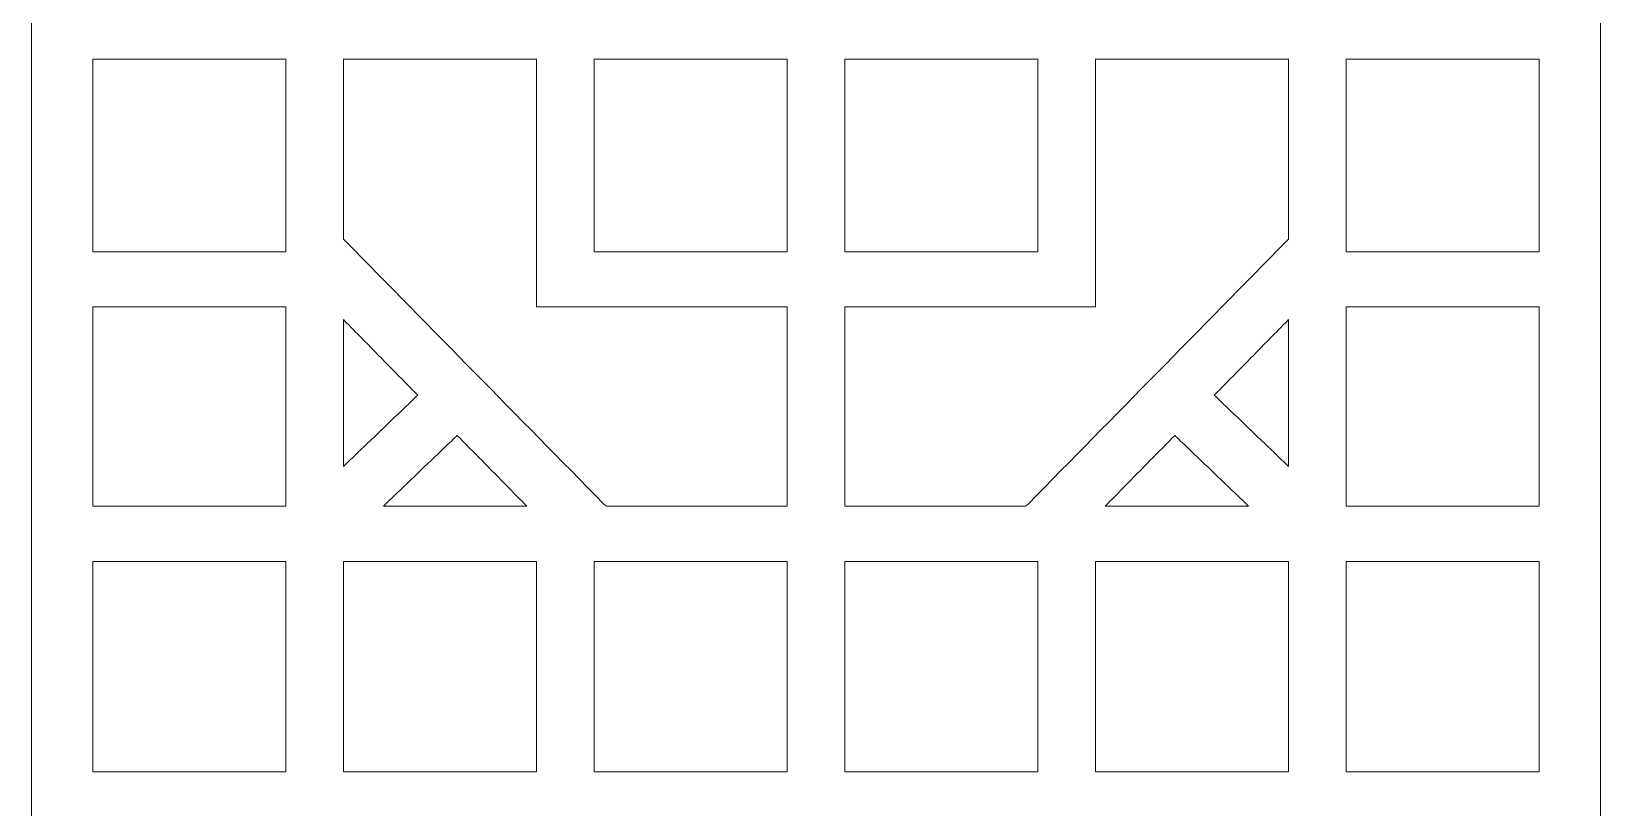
# Model space of a CAD drawing. Header units: centimetres. Extents: x -10 to 9.9, y -11.3 to 12.
# Drawn here: x 0.41 to 9.87, y -4.36 to 0.33 of the extents above; entities that cross this region are included whole.
import ezdxf

# ---------------------------------------------------------------- set-up
doc = ezdxf.new("R2010")
doc.units = ezdxf.units.CM
doc.header["$MEASUREMENT"] = 0
doc.layers.add('layer 1', color=7, linetype='Continuous')

msp = doc.modelspace()

# ---------------------------------------------------------------- linework, layer by layer
at = {"layer": 'layer 1', "color": 242, "lineweight": 9}
for points, knots in [([(0.40653, -11.30885), (0.40653, -3.5515), (0.40653, 4.20584), (0.40653, 11.96319), (0.40653, 11.96319), (3.5613, 11.96319), (6.7161, 11.96319), (9.8709, 11.96319), (9.8709, 11.96319), (9.8709, 4.20584), (9.8709, -3.5515), (9.8709, -11.30885), (9.8709, -11.30885), (6.7161, -11.30885), (3.5613, -11.30885), (0.40653, -11.30885)], [0, 0, 0, 0, 0.2, 0.2, 0.2, 0.2, 0.4, 0.4, 0.4, 0.4, 0.6, 0.6, 0.6, 0.6, 1, 1, 1, 1]), ([(0.82543, 0.16052), (1.18117, 0.16052), (1.53691, 0.16052), (1.89263, 0.16052), (1.89263, 0.16052), (1.90888, 0.16052), (1.92513, 0.16052), (1.94139, 0.16052), (1.94139, 0.16052), (1.94139, 0.14492), (1.94139, 0.1293), (1.94139, 0.11371), (1.94139, 0.11371), (1.94139, -0.24257), (1.94139, -0.59885), (1.94139, -0.95513), (1.94139, -0.95513), (1.94139, -0.97072), (1.94139, -0.98635), (1.94139, -1.00194), (1.94139, -1.00194), (1.92513, -1.00194), (1.90888, -1.00194), (1.89263, -1.00194), (1.89263, -1.00194), (1.53691, -1.00194), (1.18117, -1.00194), (0.82543, -1.00194), (0.82543, -1.00194), (0.8092, -1.00194), (0.79295, -1.00194), (0.77669, -1.00194), (0.77669, -1.00194), (0.77669, -0.98635), (0.77669, -0.97072), (0.77669, -0.95513), (0.77669, -0.95513), (0.77669, -0.59885), (0.77669, -0.24257), (0.77669, 0.11371), (0.77669, 0.11371), (0.77669, 0.1293), (0.77669, 0.14492), (0.77669, 0.16052), (0.77669, 0.16052), (0.79295, 0.16052), (0.8092, 0.16052), (0.82543, 0.16052)], [0, 0, 0, 0, 0.0769231, 0.0769231, 0.0769231, 0.0769231, 0.1538462, 0.1538462, 0.1538462, 0.1538462, 0.2307692, 0.2307692, 0.2307692, 0.2307692, 0.3076923, 0.3076923, 0.3076923, 0.3076923, 0.3846154, 0.3846154, 0.3846154, 0.3846154, 0.4615385, 0.4615385, 0.4615385, 0.4615385, 0.5384615, 0.5384615, 0.5384615, 0.5384615, 0.6153846, 0.6153846, 0.6153846, 0.6153846, 0.6923077, 0.6923077, 0.6923077, 0.6923077, 0.7692308, 0.7692308, 0.7692308, 0.7692308, 0.8461538, 0.8461538, 0.8461538, 0.8461538, 1, 1, 1, 1]), ([(3.45326, -1.33524), (3.49613, -1.33524), (3.53901, -1.33524), (3.58185, -1.33524), (3.58185, -1.33524), (3.67096, -1.33524), (3.76007, -1.33524), (3.84917, -1.33524), (3.84917, -1.33524), (4.20489, -1.33524), (4.56063, -1.33524), (4.91638, -1.33524), (4.91638, -1.33524), (4.93263, -1.33524), (4.94888, -1.33524), (4.96514, -1.33524), (4.96514, -1.33524), (4.96514, -1.35086), (4.96514, -1.36646), (4.96514, -1.38206), (4.96514, -1.38206), (4.96514, -1.75155), (4.96514, -2.12107), (4.96514, -2.49056), (4.96514, -2.49056), (4.96514, -2.50616), (4.96514, -2.52178), (4.96514, -2.53738), (4.96514, -2.53738), (4.94888, -2.53738), (4.93263, -2.53738), (4.91638, -2.53738), (4.91638, -2.53738), (4.57526, -2.53738), (4.23415, -2.53738), (3.89304, -2.53738), (3.89304, -2.53738), (3.88604, -2.53738), (3.87901, -2.53738), (3.87201, -2.53738), (3.87201, -2.53738), (3.8672, -2.53248), (3.86239, -2.52759), (3.85756, -2.52269), (3.85756, -2.52269), (3.33901, -1.99488), (2.82043, -1.46707), (2.30185, -0.93924), (2.30185, -0.93924), (2.2974, -0.93474), (2.29299, -0.93022), (2.28854, -0.92573), (2.28854, -0.92573), (2.28854, -0.91952), (2.28854, -0.91332), (2.28854, -0.90711), (2.28854, -0.90711), (2.28854, -0.56686), (2.28854, -0.22657), (2.28854, 0.11371), (2.28854, 0.11371), (2.28854, 0.1293), (2.28854, 0.14492), (2.28854, 0.16052), (2.28854, 0.16052), (2.30479, 0.16052), (2.32105, 0.16052), (2.3373, 0.16052), (2.3373, 0.16052), (2.69304, 0.16052), (3.04876, 0.16052), (3.4045, 0.16052), (3.4045, 0.16052), (3.42076, 0.16052), (3.43701, 0.16052), (3.45326, 0.16052), (3.45326, 0.16052), (3.45326, 0.14492), (3.45326, 0.1293), (3.45326, 0.11371), (3.45326, 0.11371), (3.45326, -0.36927), (3.45326, -0.85227), (3.45326, -1.33524)], [0, 0, 0, 0, 0.0454545, 0.0454545, 0.0454545, 0.0454545, 0.0909091, 0.0909091, 0.0909091, 0.0909091, 0.1363636, 0.1363636, 0.1363636, 0.1363636, 0.1818182, 0.1818182, 0.1818182, 0.1818182, 0.2272727, 0.2272727, 0.2272727, 0.2272727, 0.2727273, 0.2727273, 0.2727273, 0.2727273, 0.3181818, 0.3181818, 0.3181818, 0.3181818, 0.3636364, 0.3636364, 0.3636364, 0.3636364, 0.4090909, 0.4090909, 0.4090909, 0.4090909, 0.4545455, 0.4545455, 0.4545455, 0.4545455, 0.5, 0.5, 0.5, 0.5, 0.5454545, 0.5454545, 0.5454545, 0.5454545, 0.5909091, 0.5909091, 0.5909091, 0.5909091, 0.6363636, 0.6363636, 0.6363636, 0.6363636, 0.6818182, 0.6818182, 0.6818182, 0.6818182, 0.7272727, 0.7272727, 0.7272727, 0.7272727, 0.7727273, 0.7727273, 0.7727273, 0.7727273, 0.8181818, 0.8181818, 0.8181818, 0.8181818, 0.8636364, 0.8636364, 0.8636364, 0.8636364, 0.9090909, 0.9090909, 0.9090909, 0.9090909, 1, 1, 1, 1]), ([(4.96514, 0.11371), (4.96514, -0.24257), (4.96514, -0.59885), (4.96514, -0.95513), (4.96514, -0.95513), (4.96514, -0.97072), (4.96514, -0.98635), (4.96514, -1.00194), (4.96514, -1.00194), (4.94888, -1.00194), (4.93263, -1.00194), (4.91638, -1.00194), (4.91638, -1.00194), (4.56063, -1.00194), (4.20489, -1.00194), (3.84917, -1.00194), (3.84917, -1.00194), (3.83292, -1.00194), (3.81667, -1.00194), (3.80041, -1.00194), (3.80041, -1.00194), (3.80041, -0.98635), (3.80041, -0.97072), (3.80041, -0.95513), (3.80041, -0.95513), (3.80041, -0.59885), (3.80041, -0.24257), (3.80041, 0.11371), (3.80041, 0.11371), (3.80041, 0.1293), (3.80041, 0.14492), (3.80041, 0.16052), (3.80041, 0.16052), (3.81667, 0.16052), (3.83292, 0.16052), (3.84917, 0.16052), (3.84917, 0.16052), (4.20489, 0.16052), (4.56063, 0.16052), (4.91638, 0.16052), (4.91638, 0.16052), (4.93263, 0.16052), (4.94888, 0.16052), (4.96514, 0.16052), (4.96514, 0.16052), (4.96514, 0.14492), (4.96514, 0.1293), (4.96514, 0.11371)], [0, 0, 0, 0, 0.0769231, 0.0769231, 0.0769231, 0.0769231, 0.1538462, 0.1538462, 0.1538462, 0.1538462, 0.2307692, 0.2307692, 0.2307692, 0.2307692, 0.3076923, 0.3076923, 0.3076923, 0.3076923, 0.3846154, 0.3846154, 0.3846154, 0.3846154, 0.4615385, 0.4615385, 0.4615385, 0.4615385, 0.5384615, 0.5384615, 0.5384615, 0.5384615, 0.6153846, 0.6153846, 0.6153846, 0.6153846, 0.6923077, 0.6923077, 0.6923077, 0.6923077, 0.7692308, 0.7692308, 0.7692308, 0.7692308, 0.8461538, 0.8461538, 0.8461538, 0.8461538, 1, 1, 1, 1]), ([(5.31229, -0.95513), (5.31229, -0.59885), (5.31229, -0.24257), (5.31229, 0.11371), (5.31229, 0.11371), (5.31229, 0.1293), (5.31229, 0.14492), (5.31229, 0.16052), (5.31229, 0.16052), (5.32854, 0.16052), (5.3448, 0.16052), (5.36102, 0.16052), (5.36102, 0.16052), (5.71676, 0.16052), (6.07251, 0.16052), (6.42822, 0.16052), (6.42822, 0.16052), (6.44447, 0.16052), (6.46073, 0.16052), (6.47698, 0.16052), (6.47698, 0.16052), (6.47698, 0.14492), (6.47698, 0.1293), (6.47698, 0.11371), (6.47698, 0.11371), (6.47698, -0.24257), (6.47698, -0.59885), (6.47698, -0.95513), (6.47698, -0.95513), (6.47698, -0.97072), (6.47698, -0.98635), (6.47698, -1.00194), (6.47698, -1.00194), (6.46073, -1.00194), (6.44447, -1.00194), (6.42822, -1.00194), (6.42822, -1.00194), (6.07251, -1.00194), (5.71676, -1.00194), (5.36102, -1.00194), (5.36102, -1.00194), (5.3448, -1.00194), (5.32854, -1.00194), (5.31229, -1.00194), (5.31229, -1.00194), (5.31229, -0.98635), (5.31229, -0.97072), (5.31229, -0.95513)], [0, 0, 0, 0, 0.0769231, 0.0769231, 0.0769231, 0.0769231, 0.1538462, 0.1538462, 0.1538462, 0.1538462, 0.2307692, 0.2307692, 0.2307692, 0.2307692, 0.3076923, 0.3076923, 0.3076923, 0.3076923, 0.3846154, 0.3846154, 0.3846154, 0.3846154, 0.4615385, 0.4615385, 0.4615385, 0.4615385, 0.5384615, 0.5384615, 0.5384615, 0.5384615, 0.6153846, 0.6153846, 0.6153846, 0.6153846, 0.6923077, 0.6923077, 0.6923077, 0.6923077, 0.7692308, 0.7692308, 0.7692308, 0.7692308, 0.8461538, 0.8461538, 0.8461538, 0.8461538, 1, 1, 1, 1]), ([(6.82413, -1.33524), (6.82413, -0.85227), (6.82413, -0.36927), (6.82413, 0.11371), (6.82413, 0.11371), (6.82413, 0.1293), (6.82413, 0.14492), (6.82413, 0.16052), (6.82413, 0.16052), (6.84039, 0.16052), (6.85664, 0.16052), (6.87289, 0.16052), (6.87289, 0.16052), (7.22864, 0.16052), (7.58438, 0.16052), (7.9401, 0.16052), (7.9401, 0.16052), (7.95635, 0.16052), (7.9726, 0.16052), (7.98886, 0.16052), (7.98886, 0.16052), (7.98886, 0.14492), (7.98886, 0.1293), (7.98886, 0.11371), (7.98886, 0.11371), (7.98886, -0.22657), (7.98886, -0.56686), (7.98886, -0.90711), (7.98886, -0.90711), (7.98886, -0.91332), (7.98886, -0.91952), (7.98886, -0.92573), (7.98886, -0.92573), (7.98444, -0.93022), (7.97999, -0.93474), (7.97558, -0.93924), (7.97558, -0.93924), (7.457, -1.46707), (6.93842, -1.99488), (6.41984, -2.52269), (6.41984, -2.52269), (6.41503, -2.52759), (6.41023, -2.53248), (6.40539, -2.53738), (6.40539, -2.53738), (6.39839, -2.53738), (6.39139, -2.53738), (6.38436, -2.53738), (6.38436, -2.53738), (6.04324, -2.53738), (5.70216, -2.53738), (5.36102, -2.53738), (5.36102, -2.53738), (5.3448, -2.53738), (5.32854, -2.53738), (5.31229, -2.53738), (5.31229, -2.53738), (5.31229, -2.52178), (5.31229, -2.50616), (5.31229, -2.49056), (5.31229, -2.49056), (5.31229, -2.12107), (5.31229, -1.75155), (5.31229, -1.38206), (5.31229, -1.38206), (5.31229, -1.36646), (5.31229, -1.35086), (5.31229, -1.33524), (5.31229, -1.33524), (5.32854, -1.33524), (5.3448, -1.33524), (5.36102, -1.33524), (5.36102, -1.33524), (5.71676, -1.33524), (6.07251, -1.33524), (6.42822, -1.33524), (6.42822, -1.33524), (6.51733, -1.33524), (6.60644, -1.33524), (6.69555, -1.33524), (6.69555, -1.33524), (6.73842, -1.33524), (6.78129, -1.33524), (6.82413, -1.33524)], [0, 0, 0, 0, 0.0454545, 0.0454545, 0.0454545, 0.0454545, 0.0909091, 0.0909091, 0.0909091, 0.0909091, 0.1363636, 0.1363636, 0.1363636, 0.1363636, 0.1818182, 0.1818182, 0.1818182, 0.1818182, 0.2272727, 0.2272727, 0.2272727, 0.2272727, 0.2727273, 0.2727273, 0.2727273, 0.2727273, 0.3181818, 0.3181818, 0.3181818, 0.3181818, 0.3636364, 0.3636364, 0.3636364, 0.3636364, 0.4090909, 0.4090909, 0.4090909, 0.4090909, 0.4545455, 0.4545455, 0.4545455, 0.4545455, 0.5, 0.5, 0.5, 0.5, 0.5454545, 0.5454545, 0.5454545, 0.5454545, 0.5909091, 0.5909091, 0.5909091, 0.5909091, 0.6363636, 0.6363636, 0.6363636, 0.6363636, 0.6818182, 0.6818182, 0.6818182, 0.6818182, 0.7272727, 0.7272727, 0.7272727, 0.7272727, 0.7727273, 0.7727273, 0.7727273, 0.7727273, 0.8181818, 0.8181818, 0.8181818, 0.8181818, 0.8636364, 0.8636364, 0.8636364, 0.8636364, 0.9090909, 0.9090909, 0.9090909, 0.9090909, 1, 1, 1, 1]), ([(9.45197, -1.00194), (9.09623, -1.00194), (8.74051, -1.00194), (8.38477, -1.00194), (8.38477, -1.00194), (8.36851, -1.00194), (8.35226, -1.00194), (8.33601, -1.00194), (8.33601, -1.00194), (8.33601, -0.98635), (8.33601, -0.97072), (8.33601, -0.95513), (8.33601, -0.95513), (8.33601, -0.59885), (8.33601, -0.24257), (8.33601, 0.11371), (8.33601, 0.11371), (8.33601, 0.1293), (8.33601, 0.14492), (8.33601, 0.16052), (8.33601, 0.16052), (8.35226, 0.16052), (8.36851, 0.16052), (8.38477, 0.16052), (8.38477, 0.16052), (8.74051, 0.16052), (9.09623, 0.16052), (9.45197, 0.16052), (9.45197, 0.16052), (9.46822, 0.16052), (9.48448, 0.16052), (9.50073, 0.16052), (9.50073, 0.16052), (9.50073, 0.14492), (9.50073, 0.1293), (9.50073, 0.11371), (9.50073, 0.11371), (9.50073, -0.24257), (9.50073, -0.59885), (9.50073, -0.95513), (9.50073, -0.95513), (9.50073, -0.97072), (9.50073, -0.98635), (9.50073, -1.00194), (9.50073, -1.00194), (9.48448, -1.00194), (9.46822, -1.00194), (9.45197, -1.00194)], [0, 0, 0, 0, 0.0769231, 0.0769231, 0.0769231, 0.0769231, 0.1538462, 0.1538462, 0.1538462, 0.1538462, 0.2307692, 0.2307692, 0.2307692, 0.2307692, 0.3076923, 0.3076923, 0.3076923, 0.3076923, 0.3846154, 0.3846154, 0.3846154, 0.3846154, 0.4615385, 0.4615385, 0.4615385, 0.4615385, 0.5384615, 0.5384615, 0.5384615, 0.5384615, 0.6153846, 0.6153846, 0.6153846, 0.6153846, 0.6923077, 0.6923077, 0.6923077, 0.6923077, 0.7692308, 0.7692308, 0.7692308, 0.7692308, 0.8461538, 0.8461538, 0.8461538, 0.8461538, 1, 1, 1, 1]), ([(0.82543, -1.33524), (1.18117, -1.33524), (1.53691, -1.33524), (1.89263, -1.33524), (1.89263, -1.33524), (1.90888, -1.33524), (1.92513, -1.33524), (1.94139, -1.33524), (1.94139, -1.33524), (1.94139, -1.35086), (1.94139, -1.36646), (1.94139, -1.38206), (1.94139, -1.38206), (1.94139, -1.75155), (1.94139, -2.12107), (1.94139, -2.49056), (1.94139, -2.49056), (1.94139, -2.50616), (1.94139, -2.52178), (1.94139, -2.53738), (1.94139, -2.53738), (1.92513, -2.53738), (1.90888, -2.53738), (1.89263, -2.53738), (1.89263, -2.53738), (1.53691, -2.53738), (1.18117, -2.53738), (0.82543, -2.53738), (0.82543, -2.53738), (0.8092, -2.53738), (0.79295, -2.53738), (0.77669, -2.53738), (0.77669, -2.53738), (0.77669, -2.52178), (0.77669, -2.50616), (0.77669, -2.49056), (0.77669, -2.49056), (0.77669, -2.12107), (0.77669, -1.75155), (0.77669, -1.38206), (0.77669, -1.38206), (0.77669, -1.36646), (0.77669, -1.35086), (0.77669, -1.33524), (0.77669, -1.33524), (0.79295, -1.33524), (0.8092, -1.33524), (0.82543, -1.33524)], [0, 0, 0, 0, 0.0769231, 0.0769231, 0.0769231, 0.0769231, 0.1538462, 0.1538462, 0.1538462, 0.1538462, 0.2307692, 0.2307692, 0.2307692, 0.2307692, 0.3076923, 0.3076923, 0.3076923, 0.3076923, 0.3846154, 0.3846154, 0.3846154, 0.3846154, 0.4615385, 0.4615385, 0.4615385, 0.4615385, 0.5384615, 0.5384615, 0.5384615, 0.5384615, 0.6153846, 0.6153846, 0.6153846, 0.6153846, 0.6923077, 0.6923077, 0.6923077, 0.6923077, 0.7692308, 0.7692308, 0.7692308, 0.7692308, 0.8461538, 0.8461538, 0.8461538, 0.8461538, 1, 1, 1, 1]), ([(2.37275, -1.49717), (2.48319, -1.60955), (2.59363, -1.72196), (2.70407, -1.83435), (2.70407, -1.83435), (2.71489, -1.84537), (2.72573, -1.85642), (2.73658, -1.86744), (2.73658, -1.86744), (2.7254, -1.87816), (2.71422, -1.88887), (2.70305, -1.89959), (2.70305, -1.89959), (2.59264, -2.00564), (2.4822, -2.11165), (2.37179, -2.21767), (2.37179, -2.21767), (2.34403, -2.24431), (2.3163, -2.27096), (2.28854, -2.29758), (2.28854, -2.29758), (2.28854, -2.25991), (2.28854, -2.22224), (2.28854, -2.18455), (2.28854, -2.18455), (2.28854, -1.96615), (2.28854, -1.74772), (2.28854, -1.5293), (2.28854, -1.5293), (2.28854, -1.49003), (2.28854, -1.45073), (2.28854, -1.41146), (2.28854, -1.41146), (2.31663, -1.44003), (2.34469, -1.4686), (2.37275, -1.49717)], [0, 0, 0, 0, 0.1, 0.1, 0.1, 0.1, 0.2, 0.2, 0.2, 0.2, 0.3, 0.3, 0.3, 0.3, 0.4, 0.4, 0.4, 0.4, 0.5, 0.5, 0.5, 0.5, 0.6, 0.6, 0.6, 0.6, 0.7, 0.7, 0.7, 0.7, 0.8, 0.8, 0.8, 0.8, 1, 1, 1, 1]), ([(7.98886, -1.5293), (7.98886, -1.74772), (7.98886, -1.96615), (7.98886, -2.18455), (7.98886, -2.18455), (7.98886, -2.22224), (7.98886, -2.25991), (7.98886, -2.29758), (7.98886, -2.29758), (7.96113, -2.27096), (7.93337, -2.24431), (7.90564, -2.21767), (7.90564, -2.21767), (7.7952, -2.11165), (7.68479, -2.00564), (7.57435, -1.89959), (7.57435, -1.89959), (7.56317, -1.88887), (7.55202, -1.87816), (7.54085, -1.86744), (7.54085, -1.86744), (7.55166, -1.85642), (7.56251, -1.84537), (7.57336, -1.83435), (7.57336, -1.83435), (7.68377, -1.72196), (7.7942, -1.60955), (7.90464, -1.49717), (7.90464, -1.49717), (7.93271, -1.4686), (7.9608, -1.44003), (7.98886, -1.41146), (7.98886, -1.41146), (7.98886, -1.45073), (7.98886, -1.49003), (7.98886, -1.5293)], [0, 0, 0, 0, 0.1, 0.1, 0.1, 0.1, 0.2, 0.2, 0.2, 0.2, 0.3, 0.3, 0.3, 0.3, 0.4, 0.4, 0.4, 0.4, 0.5, 0.5, 0.5, 0.5, 0.6, 0.6, 0.6, 0.6, 0.7, 0.7, 0.7, 0.7, 0.8, 0.8, 0.8, 0.8, 1, 1, 1, 1]), ([(9.45197, -2.53738), (9.09623, -2.53738), (8.74051, -2.53738), (8.38477, -2.53738), (8.38477, -2.53738), (8.36851, -2.53738), (8.35226, -2.53738), (8.33601, -2.53738), (8.33601, -2.53738), (8.33601, -2.52178), (8.33601, -2.50616), (8.33601, -2.49056), (8.33601, -2.49056), (8.33601, -2.12107), (8.33601, -1.75155), (8.33601, -1.38206), (8.33601, -1.38206), (8.33601, -1.36646), (8.33601, -1.35086), (8.33601, -1.33524), (8.33601, -1.33524), (8.35226, -1.33524), (8.36851, -1.33524), (8.38477, -1.33524), (8.38477, -1.33524), (8.74051, -1.33524), (9.09623, -1.33524), (9.45197, -1.33524), (9.45197, -1.33524), (9.46822, -1.33524), (9.48448, -1.33524), (9.50073, -1.33524), (9.50073, -1.33524), (9.50073, -1.35086), (9.50073, -1.36646), (9.50073, -1.38206), (9.50073, -1.38206), (9.50073, -1.75155), (9.50073, -2.12107), (9.50073, -2.49056), (9.50073, -2.49056), (9.50073, -2.50616), (9.50073, -2.52178), (9.50073, -2.53738), (9.50073, -2.53738), (9.48448, -2.53738), (9.46822, -2.53738), (9.45197, -2.53738)], [0, 0, 0, 0, 0.0769231, 0.0769231, 0.0769231, 0.0769231, 0.1538462, 0.1538462, 0.1538462, 0.1538462, 0.2307692, 0.2307692, 0.2307692, 0.2307692, 0.3076923, 0.3076923, 0.3076923, 0.3076923, 0.3846154, 0.3846154, 0.3846154, 0.3846154, 0.4615385, 0.4615385, 0.4615385, 0.4615385, 0.5384615, 0.5384615, 0.5384615, 0.5384615, 0.6153846, 0.6153846, 0.6153846, 0.6153846, 0.6923077, 0.6923077, 0.6923077, 0.6923077, 0.7692308, 0.7692308, 0.7692308, 0.7692308, 0.8461538, 0.8461538, 0.8461538, 0.8461538, 1, 1, 1, 1]), ([(2.61298, -2.45744), (2.72177, -2.35298), (2.83058, -2.24851), (2.93937, -2.14405), (2.93937, -2.14405), (2.95121, -2.13271), (2.96304, -2.12134), (2.97488, -2.10999), (2.97488, -2.10999), (2.98636, -2.12168), (2.99783, -2.13335), (3.00931, -2.14504), (3.00931, -2.14504), (3.11194, -2.2495), (3.21457, -2.35397), (3.3172, -2.45843), (3.3172, -2.45843), (3.34306, -2.48473), (3.36893, -2.51105), (3.39477, -2.53738), (3.39477, -2.53738), (3.35709, -2.53738), (3.31942, -2.53738), (3.28174, -2.53738), (3.28174, -2.53738), (3.0703, -2.53738), (2.85888, -2.53738), (2.64744, -2.53738), (2.64744, -2.53738), (2.6082, -2.53738), (2.56896, -2.53738), (2.52973, -2.53738), (2.52973, -2.53738), (2.55749, -2.51073), (2.58522, -2.48409), (2.61298, -2.45744)], [0, 0, 0, 0, 0.1, 0.1, 0.1, 0.1, 0.2, 0.2, 0.2, 0.2, 0.3, 0.3, 0.3, 0.3, 0.4, 0.4, 0.4, 0.4, 0.5, 0.5, 0.5, 0.5, 0.6, 0.6, 0.6, 0.6, 0.7, 0.7, 0.7, 0.7, 0.8, 0.8, 0.8, 0.8, 1, 1, 1, 1]), ([(7.62996, -2.53738), (7.41851, -2.53738), (7.2071, -2.53738), (6.99565, -2.53738), (6.99565, -2.53738), (6.95798, -2.53738), (6.9203, -2.53738), (6.88263, -2.53738), (6.88263, -2.53738), (6.90847, -2.51105), (6.93433, -2.48473), (6.9602, -2.45843), (6.9602, -2.45843), (7.06283, -2.35397), (7.16546, -2.2495), (7.26808, -2.14504), (7.26808, -2.14504), (7.27959, -2.13335), (7.29107, -2.12168), (7.30254, -2.10999), (7.30254, -2.10999), (7.31438, -2.12134), (7.32619, -2.13271), (7.33803, -2.14405), (7.33803, -2.14405), (7.44684, -2.24851), (7.55563, -2.35298), (7.66445, -2.45744), (7.66445, -2.45744), (7.69218, -2.48409), (7.71994, -2.51073), (7.7477, -2.53738), (7.7477, -2.53738), (7.70843, -2.53738), (7.66919, -2.53738), (7.62996, -2.53738)], [0, 0, 0, 0, 0.1, 0.1, 0.1, 0.1, 0.2, 0.2, 0.2, 0.2, 0.3, 0.3, 0.3, 0.3, 0.4, 0.4, 0.4, 0.4, 0.5, 0.5, 0.5, 0.5, 0.6, 0.6, 0.6, 0.6, 0.7, 0.7, 0.7, 0.7, 0.8, 0.8, 0.8, 0.8, 1, 1, 1, 1]), ([(0.82543, -2.87068), (1.18117, -2.87068), (1.53691, -2.87068), (1.89263, -2.87068), (1.89263, -2.87068), (1.90888, -2.87068), (1.92513, -2.87068), (1.94139, -2.87068), (1.94139, -2.87068), (1.94139, -2.88627), (1.94139, -2.90189), (1.94139, -2.91749), (1.94139, -2.91749), (1.94139, -3.30897), (1.94139, -3.70046), (1.94139, -4.09194), (1.94139, -4.09194), (1.94139, -4.10756), (1.94139, -4.12316), (1.94139, -4.13878), (1.94139, -4.13878), (1.92513, -4.13878), (1.90888, -4.13878), (1.89263, -4.13878), (1.89263, -4.13878), (1.53691, -4.13878), (1.18117, -4.13878), (0.82543, -4.13878), (0.82543, -4.13878), (0.8092, -4.13878), (0.79295, -4.13878), (0.77669, -4.13878), (0.77669, -4.13878), (0.77669, -4.12316), (0.77669, -4.10756), (0.77669, -4.09194), (0.77669, -4.09194), (0.77669, -3.70046), (0.77669, -3.30897), (0.77669, -2.91749), (0.77669, -2.91749), (0.77669, -2.90189), (0.77669, -2.88627), (0.77669, -2.87068), (0.77669, -2.87068), (0.79295, -2.87068), (0.8092, -2.87068), (0.82543, -2.87068)], [0, 0, 0, 0, 0.0769231, 0.0769231, 0.0769231, 0.0769231, 0.1538462, 0.1538462, 0.1538462, 0.1538462, 0.2307692, 0.2307692, 0.2307692, 0.2307692, 0.3076923, 0.3076923, 0.3076923, 0.3076923, 0.3846154, 0.3846154, 0.3846154, 0.3846154, 0.4615385, 0.4615385, 0.4615385, 0.4615385, 0.5384615, 0.5384615, 0.5384615, 0.5384615, 0.6153846, 0.6153846, 0.6153846, 0.6153846, 0.6923077, 0.6923077, 0.6923077, 0.6923077, 0.7692308, 0.7692308, 0.7692308, 0.7692308, 0.8461538, 0.8461538, 0.8461538, 0.8461538, 1, 1, 1, 1]), ([(3.45326, -2.91749), (3.45326, -3.30897), (3.45326, -3.70046), (3.45326, -4.09194), (3.45326, -4.09194), (3.45326, -4.10756), (3.45326, -4.12316), (3.45326, -4.13878), (3.45326, -4.13878), (3.43701, -4.13878), (3.42076, -4.13878), (3.4045, -4.13878), (3.4045, -4.13878), (3.04876, -4.13878), (2.69304, -4.13878), (2.3373, -4.13878), (2.3373, -4.13878), (2.32105, -4.13878), (2.30479, -4.13878), (2.28854, -4.13878), (2.28854, -4.13878), (2.28854, -4.12316), (2.28854, -4.10756), (2.28854, -4.09194), (2.28854, -4.09194), (2.28854, -3.70046), (2.28854, -3.30897), (2.28854, -2.91749), (2.28854, -2.91749), (2.28854, -2.90189), (2.28854, -2.88627), (2.28854, -2.87068), (2.28854, -2.87068), (2.30479, -2.87068), (2.32105, -2.87068), (2.3373, -2.87068), (2.3373, -2.87068), (2.69304, -2.87068), (3.04876, -2.87068), (3.4045, -2.87068), (3.4045, -2.87068), (3.42076, -2.87068), (3.43701, -2.87068), (3.45326, -2.87068), (3.45326, -2.87068), (3.45326, -2.88627), (3.45326, -2.90189), (3.45326, -2.91749)], [0, 0, 0, 0, 0.0769231, 0.0769231, 0.0769231, 0.0769231, 0.1538462, 0.1538462, 0.1538462, 0.1538462, 0.2307692, 0.2307692, 0.2307692, 0.2307692, 0.3076923, 0.3076923, 0.3076923, 0.3076923, 0.3846154, 0.3846154, 0.3846154, 0.3846154, 0.4615385, 0.4615385, 0.4615385, 0.4615385, 0.5384615, 0.5384615, 0.5384615, 0.5384615, 0.6153846, 0.6153846, 0.6153846, 0.6153846, 0.6923077, 0.6923077, 0.6923077, 0.6923077, 0.7692308, 0.7692308, 0.7692308, 0.7692308, 0.8461538, 0.8461538, 0.8461538, 0.8461538, 1, 1, 1, 1]), ([(4.96514, -2.91749), (4.96514, -3.30897), (4.96514, -3.70046), (4.96514, -4.09194), (4.96514, -4.09194), (4.96514, -4.10756), (4.96514, -4.12316), (4.96514, -4.13878), (4.96514, -4.13878), (4.94888, -4.13878), (4.93263, -4.13878), (4.91638, -4.13878), (4.91638, -4.13878), (4.56063, -4.13878), (4.20489, -4.13878), (3.84917, -4.13878), (3.84917, -4.13878), (3.83292, -4.13878), (3.81667, -4.13878), (3.80041, -4.13878), (3.80041, -4.13878), (3.80041, -4.12316), (3.80041, -4.10756), (3.80041, -4.09194), (3.80041, -4.09194), (3.80041, -3.70046), (3.80041, -3.30897), (3.80041, -2.91749), (3.80041, -2.91749), (3.80041, -2.90189), (3.80041, -2.88627), (3.80041, -2.87068), (3.80041, -2.87068), (3.81667, -2.87068), (3.83292, -2.87068), (3.84917, -2.87068), (3.84917, -2.87068), (4.20489, -2.87068), (4.56063, -2.87068), (4.91638, -2.87068), (4.91638, -2.87068), (4.93263, -2.87068), (4.94888, -2.87068), (4.96514, -2.87068), (4.96514, -2.87068), (4.96514, -2.88627), (4.96514, -2.90189), (4.96514, -2.91749)], [0, 0, 0, 0, 0.0769231, 0.0769231, 0.0769231, 0.0769231, 0.1538462, 0.1538462, 0.1538462, 0.1538462, 0.2307692, 0.2307692, 0.2307692, 0.2307692, 0.3076923, 0.3076923, 0.3076923, 0.3076923, 0.3846154, 0.3846154, 0.3846154, 0.3846154, 0.4615385, 0.4615385, 0.4615385, 0.4615385, 0.5384615, 0.5384615, 0.5384615, 0.5384615, 0.6153846, 0.6153846, 0.6153846, 0.6153846, 0.6923077, 0.6923077, 0.6923077, 0.6923077, 0.7692308, 0.7692308, 0.7692308, 0.7692308, 0.8461538, 0.8461538, 0.8461538, 0.8461538, 1, 1, 1, 1]), ([(5.31229, -4.09194), (5.31229, -3.70046), (5.31229, -3.30897), (5.31229, -2.91749), (5.31229, -2.91749), (5.31229, -2.90189), (5.31229, -2.88627), (5.31229, -2.87068), (5.31229, -2.87068), (5.32854, -2.87068), (5.3448, -2.87068), (5.36102, -2.87068), (5.36102, -2.87068), (5.71676, -2.87068), (6.07251, -2.87068), (6.42822, -2.87068), (6.42822, -2.87068), (6.44447, -2.87068), (6.46073, -2.87068), (6.47698, -2.87068), (6.47698, -2.87068), (6.47698, -2.88627), (6.47698, -2.90189), (6.47698, -2.91749), (6.47698, -2.91749), (6.47698, -3.30897), (6.47698, -3.70046), (6.47698, -4.09194), (6.47698, -4.09194), (6.47698, -4.10756), (6.47698, -4.12316), (6.47698, -4.13878), (6.47698, -4.13878), (6.46073, -4.13878), (6.44447, -4.13878), (6.42822, -4.13878), (6.42822, -4.13878), (6.07251, -4.13878), (5.71676, -4.13878), (5.36102, -4.13878), (5.36102, -4.13878), (5.3448, -4.13878), (5.32854, -4.13878), (5.31229, -4.13878), (5.31229, -4.13878), (5.31229, -4.12316), (5.31229, -4.10756), (5.31229, -4.09194)], [0, 0, 0, 0, 0.0769231, 0.0769231, 0.0769231, 0.0769231, 0.1538462, 0.1538462, 0.1538462, 0.1538462, 0.2307692, 0.2307692, 0.2307692, 0.2307692, 0.3076923, 0.3076923, 0.3076923, 0.3076923, 0.3846154, 0.3846154, 0.3846154, 0.3846154, 0.4615385, 0.4615385, 0.4615385, 0.4615385, 0.5384615, 0.5384615, 0.5384615, 0.5384615, 0.6153846, 0.6153846, 0.6153846, 0.6153846, 0.6923077, 0.6923077, 0.6923077, 0.6923077, 0.7692308, 0.7692308, 0.7692308, 0.7692308, 0.8461538, 0.8461538, 0.8461538, 0.8461538, 1, 1, 1, 1]), ([(6.87289, -2.87068), (7.22864, -2.87068), (7.58438, -2.87068), (7.9401, -2.87068), (7.9401, -2.87068), (7.95635, -2.87068), (7.9726, -2.87068), (7.98886, -2.87068), (7.98886, -2.87068), (7.98886, -2.88627), (7.98886, -2.90189), (7.98886, -2.91749), (7.98886, -2.91749), (7.98886, -3.30897), (7.98886, -3.70046), (7.98886, -4.09194), (7.98886, -4.09194), (7.98886, -4.10756), (7.98886, -4.12316), (7.98886, -4.13878), (7.98886, -4.13878), (7.9726, -4.13878), (7.95635, -4.13878), (7.9401, -4.13878), (7.9401, -4.13878), (7.58438, -4.13878), (7.22864, -4.13878), (6.87289, -4.13878), (6.87289, -4.13878), (6.85664, -4.13878), (6.84039, -4.13878), (6.82413, -4.13878), (6.82413, -4.13878), (6.82413, -4.12316), (6.82413, -4.10756), (6.82413, -4.09194), (6.82413, -4.09194), (6.82413, -3.70046), (6.82413, -3.30897), (6.82413, -2.91749), (6.82413, -2.91749), (6.82413, -2.90189), (6.82413, -2.88627), (6.82413, -2.87068), (6.82413, -2.87068), (6.84039, -2.87068), (6.85664, -2.87068), (6.87289, -2.87068)], [0, 0, 0, 0, 0.0769231, 0.0769231, 0.0769231, 0.0769231, 0.1538462, 0.1538462, 0.1538462, 0.1538462, 0.2307692, 0.2307692, 0.2307692, 0.2307692, 0.3076923, 0.3076923, 0.3076923, 0.3076923, 0.3846154, 0.3846154, 0.3846154, 0.3846154, 0.4615385, 0.4615385, 0.4615385, 0.4615385, 0.5384615, 0.5384615, 0.5384615, 0.5384615, 0.6153846, 0.6153846, 0.6153846, 0.6153846, 0.6923077, 0.6923077, 0.6923077, 0.6923077, 0.7692308, 0.7692308, 0.7692308, 0.7692308, 0.8461538, 0.8461538, 0.8461538, 0.8461538, 1, 1, 1, 1]), ([(9.45197, -4.13878), (9.09623, -4.13878), (8.74051, -4.13878), (8.38477, -4.13878), (8.38477, -4.13878), (8.36851, -4.13878), (8.35226, -4.13878), (8.33601, -4.13878), (8.33601, -4.13878), (8.33601, -4.12316), (8.33601, -4.10756), (8.33601, -4.09194), (8.33601, -4.09194), (8.33601, -3.70046), (8.33601, -3.30897), (8.33601, -2.91749), (8.33601, -2.91749), (8.33601, -2.90189), (8.33601, -2.88627), (8.33601, -2.87068), (8.33601, -2.87068), (8.35226, -2.87068), (8.36851, -2.87068), (8.38477, -2.87068), (8.38477, -2.87068), (8.74051, -2.87068), (9.09623, -2.87068), (9.45197, -2.87068), (9.45197, -2.87068), (9.46822, -2.87068), (9.48448, -2.87068), (9.50073, -2.87068), (9.50073, -2.87068), (9.50073, -2.88627), (9.50073, -2.90189), (9.50073, -2.91749), (9.50073, -2.91749), (9.50073, -3.30897), (9.50073, -3.70046), (9.50073, -4.09194), (9.50073, -4.09194), (9.50073, -4.10756), (9.50073, -4.12316), (9.50073, -4.13878), (9.50073, -4.13878), (9.48448, -4.13878), (9.46822, -4.13878), (9.45197, -4.13878)], [0, 0, 0, 0, 0.0769231, 0.0769231, 0.0769231, 0.0769231, 0.1538462, 0.1538462, 0.1538462, 0.1538462, 0.2307692, 0.2307692, 0.2307692, 0.2307692, 0.3076923, 0.3076923, 0.3076923, 0.3076923, 0.3846154, 0.3846154, 0.3846154, 0.3846154, 0.4615385, 0.4615385, 0.4615385, 0.4615385, 0.5384615, 0.5384615, 0.5384615, 0.5384615, 0.6153846, 0.6153846, 0.6153846, 0.6153846, 0.6923077, 0.6923077, 0.6923077, 0.6923077, 0.7692308, 0.7692308, 0.7692308, 0.7692308, 0.8461538, 0.8461538, 0.8461538, 0.8461538, 1, 1, 1, 1])]:
    msp.add_open_spline(points, degree=3, knots=knots, dxfattribs=at)

doc.saveas('drawing.dxf')
